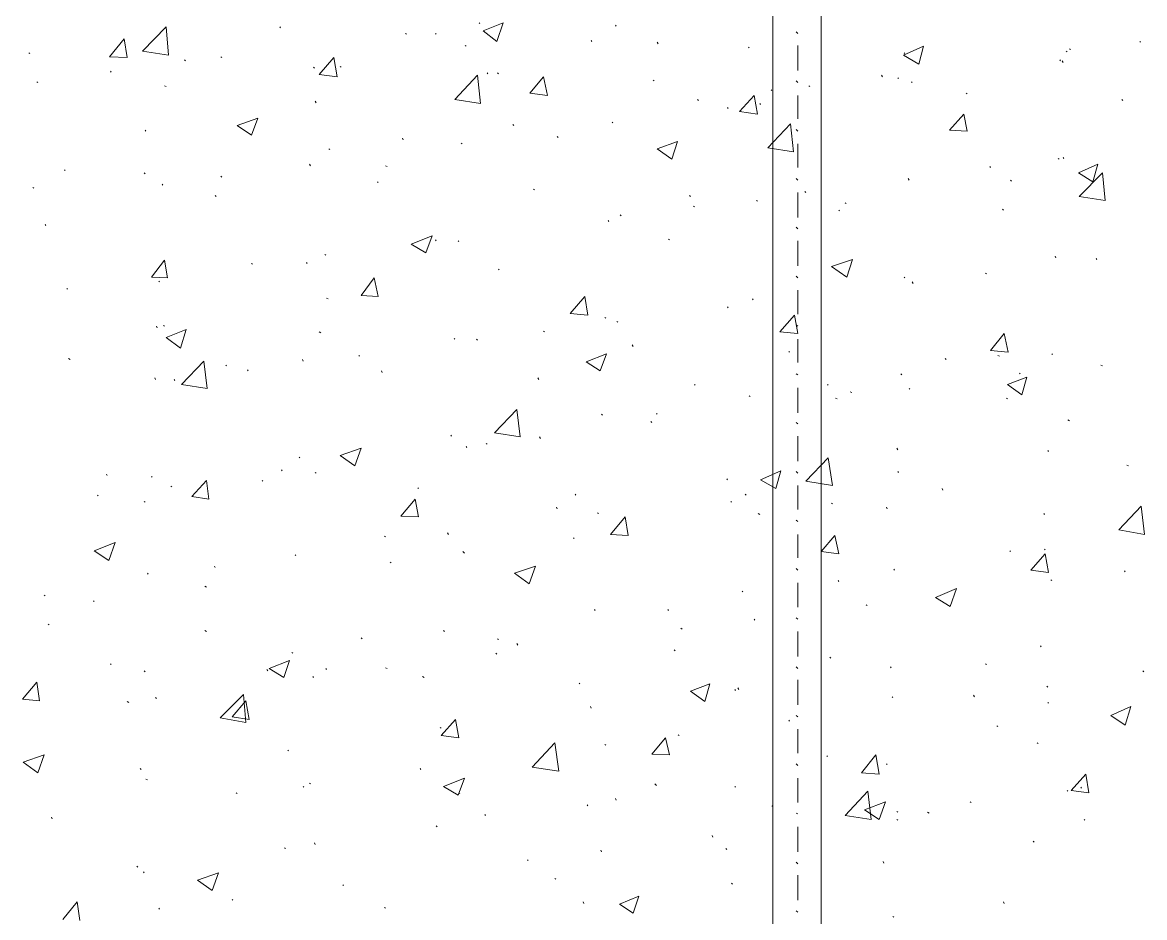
# Model space of a CAD drawing. Header units: millimetres. Extents: x 2928 to 3112, y 1220 to 1280.
# Drawn here: x 2959.662 to 2961.98, y 1245.791 to 1247.64 of the extents above; entities that cross this region are included whole.
import ezdxf

# ---------------------------------------------------------------- set-up
doc = ezdxf.new("R2010")
doc.units = ezdxf.units.MM

msp = doc.modelspace()

# ---------------------------------------------------------------- linework, layer by layer
at = {"color": 253, "linetype": 'Continuous', "lineweight": 5, "true_color": 0x9a9a9a}
for points in [[(2961.2116, 1248.72039), (2961.2116, 1241.9003), (2961.2116, 1241.9003)], [(2961.3116, 1248.72039), (2961.3116, 1241.9003), (2961.3116, 1241.9003)]]:
    msp.add_lwpolyline(points, dxfattribs=at)
at = {"color": 92, "linetype": 'Continuous', "lineweight": 13, "true_color": 0x00b800}
for points in [[(2959.90992, 1247.58038), (2959.95825, 1247.63038), (2959.95825, 1247.63038)], [(2959.96325, 1247.57204), (2959.95825, 1247.63038), (2959.95825, 1247.63038)], [(2960.19492, 1247.62871), (2960.19325, 1247.63038), (2960.19325, 1247.63038)], [(2960.60659, 1247.63705), (2960.60493, 1247.63871), (2960.60493, 1247.63871)], [(2960.61326, 1247.62205), (2960.65493, 1247.63871), (2960.65493, 1247.63871)], [(2960.64159, 1247.60038), (2960.65493, 1247.63871), (2960.65493, 1247.63871)], [(2960.88826, 1247.63205), (2960.8866, 1247.63371), (2960.8866, 1247.63371)], [(2960.45492, 1247.61538), (2960.45326, 1247.61705), (2960.45326, 1247.61705)], [(2960.51659, 1247.61538), (2960.51492, 1247.61705), (2960.51492, 1247.61705)], [(2960.61326, 1247.62205), (2960.64159, 1247.60038), (2960.64159, 1247.60038)], [(2959.84158, 1247.56871), (2959.87158, 1247.60538), (2959.87158, 1247.60538)], [(2959.87825, 1247.56704), (2959.87158, 1247.60538), (2959.87158, 1247.60538)], [(2960.57826, 1247.59038), (2960.57659, 1247.59204), (2960.57659, 1247.59204)], [(2960.83826, 1247.60038), (2960.8366, 1247.60205), (2960.8366, 1247.60205)], [(2960.97493, 1247.59538), (2960.97326, 1247.59871), (2960.97326, 1247.59871)], [(2961.16327, 1247.58704), (2961.1616, 1247.58871), (2961.1616, 1247.58871)], [(2961.48161, 1247.57204), (2961.52327, 1247.59038), (2961.52327, 1247.59038)], [(2961.51327, 1247.55371), (2961.52327, 1247.59038), (2961.52327, 1247.59038)], [(2961.82661, 1247.58371), (2961.82494, 1247.58538), (2961.82494, 1247.58538)], [(2961.97161, 1247.59871), (2961.96995, 1247.60038), (2961.96995, 1247.60038)], [(2959.67658, 1247.57538), (2959.67491, 1247.57704), (2959.67491, 1247.57704)], [(2959.84158, 1247.56871), (2959.87825, 1247.56704), (2959.87825, 1247.56704)], [(2959.90992, 1247.58038), (2959.96325, 1247.57204), (2959.96325, 1247.57204)], [(2959.99825, 1247.56038), (2959.99658, 1247.56204), (2959.99658, 1247.56204)], [(2960.07325, 1247.56704), (2960.07159, 1247.56871), (2960.07159, 1247.56871)], [(2960.27492, 1247.53204), (2960.30492, 1247.56704), (2960.30492, 1247.56704)], [(2960.31159, 1247.52704), (2960.30492, 1247.56704), (2960.30492, 1247.56704)], [(2961.48161, 1247.57204), (2961.51327, 1247.55371), (2961.51327, 1247.55371)], [(2961.48494, 1247.57538), (2961.48327, 1247.57704), (2961.48327, 1247.57704)], [(2961.80661, 1247.56038), (2961.80494, 1247.56204), (2961.80494, 1247.56204)], [(2961.81161, 1247.55704), (2961.80994, 1247.56038), (2961.80994, 1247.56038)], [(2961.81994, 1247.57871), (2961.81828, 1247.58038), (2961.81828, 1247.58038)], [(2959.84492, 1247.53704), (2959.84325, 1247.53871), (2959.84325, 1247.53871)], [(2960.26492, 1247.54538), (2960.26325, 1247.54704), (2960.26325, 1247.54704)], [(2960.31992, 1247.54704), (2960.31826, 1247.54871), (2960.31826, 1247.54871)], [(2959.69325, 1247.51538), (2959.69158, 1247.51704), (2959.69158, 1247.51704)], [(2960.27492, 1247.53204), (2960.31159, 1247.52704), (2960.31159, 1247.52704)], [(2960.55493, 1247.48038), (2960.60159, 1247.53038), (2960.60159, 1247.53038)], [(2960.60826, 1247.47204), (2960.60159, 1247.53038), (2960.60159, 1247.53038)], [(2960.62326, 1247.53371), (2960.62159, 1247.53538), (2960.62159, 1247.53538)], [(2960.64493, 1247.53371), (2960.64326, 1247.53538), (2960.64326, 1247.53538)], [(2960.70993, 1247.49371), (2960.73826, 1247.52704), (2960.73826, 1247.52704)], [(2960.74659, 1247.48871), (2960.73826, 1247.52704), (2960.73826, 1247.52704)], [(2960.9666, 1247.51871), (2960.96493, 1247.52038), (2960.96493, 1247.52038)], [(2961.43827, 1247.52704), (2961.4366, 1247.53038), (2961.4366, 1247.53038)], [(2961.47161, 1247.52371), (2961.46994, 1247.52538), (2961.46994, 1247.52538)], [(2961.49994, 1247.51538), (2961.49827, 1247.51704), (2961.49827, 1247.51704)], [(2959.95825, 1247.50704), (2959.95492, 1247.50871), (2959.95492, 1247.50871)], [(2960.70993, 1247.49371), (2960.74659, 1247.48871), (2960.74659, 1247.48871)], [(2961.20993, 1247.49871), (2961.20827, 1247.50038), (2961.20827, 1247.50038)], [(2961.28827, 1247.50704), (2961.2866, 1247.50871), (2961.2866, 1247.50871)], [(2961.61327, 1247.49204), (2961.61161, 1247.49371), (2961.61161, 1247.49371)], [(2960.26825, 1247.47371), (2960.26659, 1247.47704), (2960.26659, 1247.47704)], [(2960.55493, 1247.48038), (2960.60826, 1247.47204), (2960.60826, 1247.47204)], [(2961.05827, 1247.47871), (2961.0566, 1247.48038), (2961.0566, 1247.48038)], [(2961.14327, 1247.45538), (2961.17327, 1247.48871), (2961.17327, 1247.48871)], [(2961.17993, 1247.45038), (2961.17327, 1247.48871), (2961.17327, 1247.48871)], [(2961.1866, 1247.47038), (2961.18493, 1247.47204), (2961.18493, 1247.47204)], [(2961.93495, 1247.47871), (2961.93328, 1247.48038), (2961.93328, 1247.48038)], [(2961.11993, 1247.46204), (2961.11827, 1247.46371), (2961.11827, 1247.46371)], [(2961.14327, 1247.45538), (2961.17993, 1247.45038), (2961.17993, 1247.45038)], [(2961.57661, 1247.41704), (2961.60661, 1247.45038), (2961.60661, 1247.45038)], [(2961.61327, 1247.41538), (2961.60661, 1247.45038), (2961.60661, 1247.45038)], [(2960.10492, 1247.42704), (2960.14825, 1247.44204), (2960.14825, 1247.44204)], [(2960.10492, 1247.42704), (2960.13492, 1247.40704), (2960.13492, 1247.40704)], [(2960.13492, 1247.40704), (2960.14825, 1247.44204), (2960.14825, 1247.44204)], [(2960.67659, 1247.42704), (2960.67493, 1247.42871), (2960.67493, 1247.42871)], [(2960.8816, 1247.43204), (2960.87993, 1247.43371), (2960.87993, 1247.43371)], [(2961.2016, 1247.38038), (2961.24827, 1247.43038), (2961.24827, 1247.43038)], [(2961.25494, 1247.37204), (2961.24827, 1247.43038), (2961.24827, 1247.43038)], [(2959.91658, 1247.41538), (2959.91492, 1247.41704), (2959.91492, 1247.41704)], [(2960.44826, 1247.39704), (2960.44659, 1247.40038), (2960.44659, 1247.40038)], [(2960.76826, 1247.40204), (2960.7666, 1247.40371), (2960.7666, 1247.40371)], [(2961.57661, 1247.41704), (2961.61327, 1247.41538), (2961.61327, 1247.41538)], [(2960.29659, 1247.37704), (2960.29492, 1247.37871), (2960.29492, 1247.37871)], [(2960.56993, 1247.38871), (2960.56826, 1247.39038), (2960.56826, 1247.39038)], [(2960.97326, 1247.37871), (2961.01493, 1247.39371), (2961.01493, 1247.39371)], [(2960.97326, 1247.37871), (2961.00327, 1247.35704), (2961.00327, 1247.35704)], [(2961.00327, 1247.35704), (2961.01493, 1247.39371), (2961.01493, 1247.39371)], [(2961.2016, 1247.38038), (2961.25494, 1247.37204), (2961.25494, 1247.37204)], [(2961.80328, 1247.35704), (2961.80161, 1247.35871), (2961.80161, 1247.35871)], [(2961.81328, 1247.35871), (2961.81161, 1247.36037), (2961.81161, 1247.36037)], [(2959.74991, 1247.33371), (2959.74825, 1247.33537), (2959.74825, 1247.33537)], [(2959.91492, 1247.32704), (2959.91325, 1247.32871), (2959.91325, 1247.32871)], [(2960.25659, 1247.34371), (2960.25492, 1247.34704), (2960.25492, 1247.34704)], [(2960.41492, 1247.34204), (2960.41159, 1247.34371), (2960.41159, 1247.34371)], [(2961.66161, 1247.34037), (2961.65994, 1247.34204), (2961.65994, 1247.34204)], [(2961.84328, 1247.32871), (2961.88328, 1247.34704), (2961.88328, 1247.34704)], [(2961.84328, 1247.32871), (2961.87328, 1247.31037), (2961.87328, 1247.31037)], [(2961.84494, 1247.28037), (2961.89328, 1247.32871), (2961.89328, 1247.32871)], [(2961.87328, 1247.31037), (2961.88328, 1247.34704), (2961.88328, 1247.34704)], [(2961.89828, 1247.27204), (2961.89328, 1247.32871), (2961.89328, 1247.32871)], [(2959.95158, 1247.30371), (2959.94992, 1247.30537), (2959.94992, 1247.30537)], [(2960.07325, 1247.32037), (2960.07159, 1247.32204), (2960.07159, 1247.32204)], [(2960.39659, 1247.30871), (2960.39492, 1247.31037), (2960.39492, 1247.31037)], [(2961.49327, 1247.31371), (2961.49161, 1247.31704), (2961.49161, 1247.31704)], [(2961.70494, 1247.31204), (2961.70328, 1247.31371), (2961.70328, 1247.31371)], [(2959.68491, 1247.29704), (2959.68325, 1247.29871), (2959.68325, 1247.29871)], [(2960.06159, 1247.28037), (2960.05992, 1247.28204), (2960.05992, 1247.28204)], [(2960.71993, 1247.29371), (2960.71659, 1247.29537), (2960.71659, 1247.29537)], [(2961.0416, 1247.28037), (2961.03993, 1247.28204), (2961.03993, 1247.28204)], [(2961.27994, 1247.28871), (2961.27827, 1247.29037), (2961.27827, 1247.29037)], [(2961.04993, 1247.25871), (2961.04827, 1247.26037), (2961.04827, 1247.26037)], [(2961.17993, 1247.27037), (2961.17827, 1247.27204), (2961.17827, 1247.27204)], [(2961.36327, 1247.26537), (2961.3616, 1247.26704), (2961.3616, 1247.26704)], [(2961.84494, 1247.28037), (2961.89828, 1247.27204), (2961.89828, 1247.27204)], [(2960.89826, 1247.24037), (2960.8966, 1247.24204), (2960.8966, 1247.24204)], [(2961.34994, 1247.25037), (2961.34827, 1247.25204), (2961.34827, 1247.25204)], [(2961.68827, 1247.25204), (2961.68661, 1247.25371), (2961.68661, 1247.25371)], [(2959.70991, 1247.22037), (2959.70825, 1247.22204), (2959.70825, 1247.22204)], [(2960.87326, 1247.22871), (2960.8716, 1247.23037), (2960.8716, 1247.23037)], [(2960.46492, 1247.18204), (2960.50826, 1247.19871), (2960.50826, 1247.19871)], [(2960.49492, 1247.16371), (2960.50826, 1247.19871), (2960.50826, 1247.19871)], [(2960.51659, 1247.18871), (2960.51492, 1247.19037), (2960.51492, 1247.19037)], [(2960.56326, 1247.18704), (2960.56159, 1247.18871), (2960.56159, 1247.18871)], [(2960.99827, 1247.19037), (2960.9966, 1247.19204), (2960.9966, 1247.19204)], [(2960.46492, 1247.18204), (2960.49492, 1247.16371), (2960.49492, 1247.16371)], [(2959.92825, 1247.1137), (2959.95492, 1247.14871), (2959.95492, 1247.14871)], [(2959.96158, 1247.11204), (2959.95492, 1247.14871), (2959.95492, 1247.14871)], [(2960.24992, 1247.14204), (2960.24825, 1247.14371), (2960.24825, 1247.14371)], [(2960.28825, 1247.15871), (2960.28659, 1247.16037), (2960.28659, 1247.16037)], [(2961.33327, 1247.13537), (2961.3766, 1247.15037), (2961.3766, 1247.15037)], [(2961.36494, 1247.1137), (2961.3766, 1247.15037), (2961.3766, 1247.15037)], [(2961.79661, 1247.15371), (2961.79494, 1247.15704), (2961.79494, 1247.15704)], [(2961.88161, 1247.15037), (2961.87994, 1247.15204), (2961.87994, 1247.15204)], [(2960.13659, 1247.14037), (2960.13492, 1247.14204), (2960.13492, 1247.14204)], [(2960.64659, 1247.1287), (2960.64493, 1247.13037), (2960.64493, 1247.13037)], [(2961.33327, 1247.13537), (2961.36494, 1247.1137), (2961.36494, 1247.1137)], [(2961.65327, 1247.12037), (2961.65161, 1247.12204), (2961.65161, 1247.12204)], [(2959.92825, 1247.1137), (2959.96158, 1247.11204), (2959.96158, 1247.11204)], [(2959.94492, 1247.1037), (2959.94325, 1247.10537), (2959.94325, 1247.10537)], [(2960.36159, 1247.07537), (2960.38826, 1247.11204), (2960.38826, 1247.11204)], [(2960.39659, 1247.0737), (2960.38826, 1247.11204), (2960.38826, 1247.11204)], [(2961.48494, 1247.11204), (2961.48327, 1247.1137), (2961.48327, 1247.1137)], [(2961.50161, 1247.10037), (2961.49994, 1247.1037), (2961.49994, 1247.1037)], [(2959.75491, 1247.0887), (2959.75325, 1247.09037), (2959.75325, 1247.09037)], [(2960.36159, 1247.07537), (2960.39659, 1247.0737), (2960.39659, 1247.0737)], [(2960.79326, 1247.0387), (2960.82326, 1247.0737), (2960.82326, 1247.0737)], [(2960.82993, 1247.03537), (2960.82326, 1247.0737), (2960.82326, 1247.0737)], [(2960.29325, 1247.0687), (2960.28992, 1247.07037), (2960.28992, 1247.07037)], [(2961.11993, 1247.05037), (2961.11827, 1247.05204), (2961.11827, 1247.05204)], [(2961.1716, 1247.06704), (2961.16993, 1247.0687), (2961.16993, 1247.0687)], [(2960.79326, 1247.0387), (2960.82993, 1247.03537), (2960.82993, 1247.03537)], [(2960.8666, 1247.0287), (2960.86493, 1247.03037), (2960.86493, 1247.03037)], [(2961.2266, 1247.00037), (2961.2566, 1247.03537), (2961.2566, 1247.03537)], [(2961.26327, 1246.99704), (2961.2566, 1247.03537), (2961.2566, 1247.03537)], [(2959.93992, 1247.0087), (2959.93825, 1247.01204), (2959.93825, 1247.01204)], [(2959.95492, 1247.01204), (2959.95325, 1247.0137), (2959.95325, 1247.0137)], [(2959.95825, 1246.9887), (2959.99992, 1247.00537), (2959.99992, 1247.00537)], [(2959.98825, 1246.96704), (2959.99992, 1247.00537), (2959.99992, 1247.00537)], [(2960.8916, 1247.02037), (2960.88993, 1247.02204), (2960.88993, 1247.02204)], [(2959.95825, 1246.9887), (2959.98825, 1246.96704), (2959.98825, 1246.96704)], [(2960.27825, 1246.9987), (2960.27492, 1247.00037), (2960.27492, 1247.00037)], [(2960.55493, 1246.98537), (2960.55326, 1246.98704), (2960.55326, 1246.98704)], [(2960.60159, 1246.9837), (2960.59993, 1246.98537), (2960.59993, 1246.98537)], [(2960.73993, 1247.00037), (2960.73826, 1247.00204), (2960.73826, 1247.00204)], [(2961.2266, 1247.00037), (2961.26327, 1246.99704), (2961.26327, 1246.99704)], [(2961.66161, 1246.96204), (2961.68994, 1246.99704), (2961.68994, 1246.99704)], [(2961.69828, 1246.9587), (2961.68994, 1246.99704), (2961.68994, 1246.99704)], [(2960.92326, 1246.97037), (2960.9216, 1246.9737), (2960.9216, 1246.9737)], [(2961.2466, 1246.9587), (2961.24494, 1246.96037), (2961.24494, 1246.96037)], [(2961.66161, 1246.96204), (2961.69828, 1246.9587), (2961.69828, 1246.9587)], [(2959.75991, 1246.9437), (2959.75658, 1246.94537), (2959.75658, 1246.94537)], [(2959.98992, 1246.89203), (2960.03658, 1246.94037), (2960.03658, 1246.94037)], [(2960.04325, 1246.8837), (2960.03658, 1246.94037), (2960.03658, 1246.94037)], [(2960.24159, 1246.94037), (2960.23992, 1246.9437), (2960.23992, 1246.9437)], [(2960.35826, 1246.95037), (2960.35659, 1246.95204), (2960.35659, 1246.95204)], [(2960.8266, 1246.9387), (2960.86826, 1246.95537), (2960.86826, 1246.95537)], [(2960.8266, 1246.9387), (2960.85493, 1246.92037), (2960.85493, 1246.92037)], [(2960.85493, 1246.92037), (2960.86826, 1246.95537), (2960.86826, 1246.95537)], [(2961.56994, 1246.9437), (2961.56827, 1246.94537), (2961.56827, 1246.94537)], [(2961.67994, 1246.95037), (2961.67661, 1246.95204), (2961.67661, 1246.95204)], [(2961.78994, 1246.9537), (2961.78828, 1246.95537), (2961.78828, 1246.95537)], [(2960.08325, 1246.93037), (2960.08159, 1246.93204), (2960.08159, 1246.93204)], [(2960.12825, 1246.92037), (2960.12659, 1246.92204), (2960.12659, 1246.92204)], [(2960.40492, 1246.91704), (2960.40326, 1246.92037), (2960.40326, 1246.92037)], [(2961.47827, 1246.91204), (2961.47661, 1246.9137), (2961.47661, 1246.9137)], [(2961.72328, 1246.9137), (2961.72161, 1246.91537), (2961.72161, 1246.91537)], [(2961.89328, 1246.93037), (2961.88994, 1246.93204), (2961.88994, 1246.93204)], [(2959.93658, 1246.90204), (2959.93492, 1246.90537), (2959.93492, 1246.90537)], [(2959.97658, 1246.90037), (2959.97492, 1246.90204), (2959.97492, 1246.90204)], [(2959.98992, 1246.89203), (2960.04325, 1246.8837), (2960.04325, 1246.8837)], [(2960.72826, 1246.90204), (2960.72659, 1246.90537), (2960.72659, 1246.90537)], [(2961.0516, 1246.89037), (2961.04993, 1246.89203), (2961.04993, 1246.89203)], [(2961.3266, 1246.89037), (2961.32494, 1246.89203), (2961.32494, 1246.89203)], [(2961.69661, 1246.89203), (2961.73661, 1246.90704), (2961.73661, 1246.90704)], [(2961.69661, 1246.89203), (2961.72661, 1246.87037), (2961.72661, 1246.87037)], [(2961.72661, 1246.87037), (2961.73661, 1246.90704), (2961.73661, 1246.90704)], [(2961.16493, 1246.86703), (2961.16327, 1246.8687), (2961.16327, 1246.8687)], [(2961.37494, 1246.87537), (2961.3716, 1246.87703), (2961.3716, 1246.87703)], [(2961.49494, 1246.88203), (2961.49327, 1246.8837), (2961.49327, 1246.8837)], [(2961.34494, 1246.86203), (2961.3416, 1246.8637), (2961.3416, 1246.8637)], [(2961.69661, 1246.86203), (2961.69494, 1246.8637), (2961.69494, 1246.8637)], [(2960.63659, 1246.79203), (2960.68326, 1246.84037), (2960.68326, 1246.84037)], [(2960.68993, 1246.7837), (2960.68326, 1246.84037), (2960.68326, 1246.84037)], [(2960.85993, 1246.8287), (2960.85826, 1246.83037), (2960.85826, 1246.83037)], [(2960.97326, 1246.83037), (2960.9716, 1246.83203), (2960.9716, 1246.83203)], [(2961.82494, 1246.81703), (2961.82161, 1246.8187), (2961.82161, 1246.8187)], [(2960.9616, 1246.8137), (2960.95993, 1246.81537), (2960.95993, 1246.81537)], [(2960.54826, 1246.78537), (2960.54659, 1246.78703), (2960.54659, 1246.78703)], [(2960.63659, 1246.79203), (2960.68993, 1246.7837), (2960.68993, 1246.7837)], [(2960.73159, 1246.78037), (2960.72993, 1246.7837), (2960.72993, 1246.7837)], [(2960.31826, 1246.74537), (2960.36159, 1246.76037), (2960.36159, 1246.76037)], [(2960.34826, 1246.7237), (2960.36159, 1246.76037), (2960.36159, 1246.76037)], [(2960.57993, 1246.76203), (2960.57826, 1246.7637), (2960.57826, 1246.7637)], [(2960.62159, 1246.7687), (2960.61993, 1246.77037), (2960.61993, 1246.77037)], [(2961.46994, 1246.75703), (2961.46827, 1246.76037), (2961.46827, 1246.76037)], [(2961.78161, 1246.7537), (2961.77994, 1246.75537), (2961.77994, 1246.75537)], [(2960.23492, 1246.74037), (2960.23325, 1246.74203), (2960.23325, 1246.74203)], [(2960.31826, 1246.74537), (2960.34826, 1246.7237), (2960.34826, 1246.7237)], [(2961.27994, 1246.69203), (2961.3266, 1246.74037), (2961.3266, 1246.74037)], [(2961.33494, 1246.6837), (2961.3266, 1246.74037), (2961.3266, 1246.74037)], [(2961.94661, 1246.7237), (2961.94328, 1246.72537), (2961.94328, 1246.72537)], [(2959.83658, 1246.7037), (2959.83492, 1246.70703), (2959.83492, 1246.70703)], [(2959.92992, 1246.70037), (2959.92825, 1246.70203), (2959.92825, 1246.70203)], [(2960.19825, 1246.7137), (2960.19659, 1246.71537), (2960.19659, 1246.71537)], [(2960.26825, 1246.7087), (2960.26659, 1246.71037), (2960.26659, 1246.71037)], [(2961.1866, 1246.69537), (2961.22827, 1246.7137), (2961.22827, 1246.7137)], [(2961.21827, 1246.67703), (2961.22827, 1246.7137), (2961.22827, 1246.7137)], [(2961.47161, 1246.71037), (2961.46994, 1246.71203), (2961.46994, 1246.71203)], [(2959.96992, 1246.68037), (2959.96825, 1246.68203), (2959.96825, 1246.68203)], [(2960.01158, 1246.66036), (2960.04158, 1246.6937), (2960.04158, 1246.6937)], [(2960.04658, 1246.65536), (2960.04158, 1246.6937), (2960.04158, 1246.6937)], [(2960.15825, 1246.69203), (2960.15659, 1246.6937), (2960.15659, 1246.6937)], [(2960.47992, 1246.67703), (2960.47826, 1246.6787), (2960.47826, 1246.6787)], [(2961.11827, 1246.69537), (2961.1166, 1246.69703), (2961.1166, 1246.69703)], [(2961.1866, 1246.69537), (2961.21827, 1246.67703), (2961.21827, 1246.67703)], [(2961.27994, 1246.69203), (2961.33494, 1246.6837), (2961.33494, 1246.6837)], [(2959.81825, 1246.66203), (2959.81658, 1246.6637), (2959.81658, 1246.6637)], [(2960.01158, 1246.66036), (2960.04658, 1246.65536), (2960.04658, 1246.65536)], [(2960.44326, 1246.62036), (2960.47326, 1246.65536), (2960.47326, 1246.65536)], [(2960.47992, 1246.6187), (2960.47326, 1246.65536), (2960.47326, 1246.65536)], [(2960.80493, 1246.6637), (2960.80326, 1246.66537), (2960.80326, 1246.66537)], [(2961.1566, 1246.6637), (2961.15493, 1246.66537), (2961.15493, 1246.66537)], [(2961.56327, 1246.6737), (2961.56161, 1246.67703), (2961.56161, 1246.67703)], [(2959.91492, 1246.6487), (2959.91325, 1246.65036), (2959.91325, 1246.65036)], [(2960.7666, 1246.63536), (2960.76493, 1246.6387), (2960.76493, 1246.6387)], [(2961.1266, 1246.6487), (2961.12493, 1246.65036), (2961.12493, 1246.65036)], [(2961.33494, 1246.64536), (2961.33327, 1246.64703), (2961.33327, 1246.64703)], [(2961.44827, 1246.63536), (2961.4466, 1246.6387), (2961.4466, 1246.6387)], [(2961.92661, 1246.59203), (2961.97328, 1246.64036), (2961.97328, 1246.64036)], [(2961.97995, 1246.58203), (2961.97328, 1246.64036), (2961.97328, 1246.64036)], [(2960.44326, 1246.62036), (2960.47992, 1246.6187), (2960.47992, 1246.6187)], [(2960.8516, 1246.62536), (2960.84993, 1246.62703), (2960.84993, 1246.62703)], [(2960.8766, 1246.58203), (2960.9066, 1246.6187), (2960.9066, 1246.6187)], [(2960.91326, 1246.58036), (2960.9066, 1246.6187), (2960.9066, 1246.6187)], [(2961.18493, 1246.6237), (2961.1816, 1246.62536), (2961.1816, 1246.62536)], [(2961.77328, 1246.6237), (2961.77161, 1246.62536), (2961.77161, 1246.62536)], [(2961.92661, 1246.59203), (2961.97995, 1246.58203), (2961.97995, 1246.58203)], [(2959.80991, 1246.5487), (2959.85325, 1246.56536), (2959.85325, 1246.56536)], [(2959.83992, 1246.5287), (2959.85325, 1246.56536), (2959.85325, 1246.56536)], [(2960.41159, 1246.57703), (2960.40992, 1246.5787), (2960.40992, 1246.5787)], [(2960.54159, 1246.58203), (2960.53993, 1246.58536), (2960.53993, 1246.58536)], [(2960.8016, 1246.5737), (2960.79993, 1246.57536), (2960.79993, 1246.57536)], [(2960.8766, 1246.58203), (2960.91326, 1246.58036), (2960.91326, 1246.58036)], [(2961.3116, 1246.54703), (2961.33994, 1246.58036), (2961.33994, 1246.58036)], [(2961.34827, 1246.54203), (2961.33994, 1246.58036), (2961.33994, 1246.58036)], [(2959.80991, 1246.5487), (2959.83992, 1246.5287), (2959.83992, 1246.5287)], [(2960.22659, 1246.5387), (2960.22492, 1246.54036), (2960.22492, 1246.54036)], [(2960.57493, 1246.5437), (2960.57159, 1246.54703), (2960.57159, 1246.54703)], [(2961.3116, 1246.54703), (2961.34827, 1246.54203), (2961.34827, 1246.54203)], [(2961.70328, 1246.54703), (2961.70161, 1246.5487), (2961.70161, 1246.5487)], [(2961.74494, 1246.5087), (2961.77494, 1246.54203), (2961.77494, 1246.54203)], [(2961.77494, 1246.55036), (2961.77328, 1246.55203), (2961.77328, 1246.55203)], [(2961.78161, 1246.5037), (2961.77494, 1246.54203), (2961.77494, 1246.54203)], [(2960.05992, 1246.5137), (2960.05825, 1246.51703), (2960.05825, 1246.51703)], [(2960.42326, 1246.5237), (2960.42159, 1246.52536), (2960.42159, 1246.52536)], [(2960.67826, 1246.50203), (2960.72159, 1246.51703), (2960.72159, 1246.51703)], [(2960.70826, 1246.48036), (2960.72159, 1246.51703), (2960.72159, 1246.51703)], [(2959.92158, 1246.50036), (2959.91992, 1246.50203), (2959.91992, 1246.50203)], [(2960.67826, 1246.50203), (2960.70826, 1246.48036), (2960.70826, 1246.48036)], [(2961.46327, 1246.5087), (2961.46161, 1246.51036), (2961.46161, 1246.51036)], [(2961.74494, 1246.5087), (2961.78161, 1246.5037), (2961.78161, 1246.5037)], [(2961.93995, 1246.50536), (2961.93828, 1246.50703), (2961.93828, 1246.50703)], [(2960.04158, 1246.4737), (2960.03825, 1246.47536), (2960.03825, 1246.47536)], [(2961.34827, 1246.48536), (2961.3466, 1246.48703), (2961.3466, 1246.48703)], [(2961.54827, 1246.45203), (2961.59161, 1246.47036), (2961.59161, 1246.47036)], [(2961.57827, 1246.4337), (2961.59161, 1246.47036), (2961.59161, 1246.47036)], [(2961.78828, 1246.48703), (2961.78661, 1246.4887), (2961.78661, 1246.4887)], [(2959.70825, 1246.45536), (2959.70658, 1246.45703), (2959.70658, 1246.45703)], [(2961.14993, 1246.4637), (2961.14827, 1246.46536), (2961.14827, 1246.46536)], [(2961.54827, 1246.45203), (2961.57827, 1246.4337), (2961.57827, 1246.4337)], [(2959.80991, 1246.4437), (2959.80825, 1246.44536), (2959.80825, 1246.44536)], [(2960.84493, 1246.42536), (2960.84326, 1246.42703), (2960.84326, 1246.42703)], [(2960.9966, 1246.42536), (2960.99493, 1246.42703), (2960.99493, 1246.42703)], [(2961.4066, 1246.43536), (2961.40494, 1246.43703), (2961.40494, 1246.43703)], [(2961.17493, 1246.40536), (2961.17327, 1246.40703), (2961.17327, 1246.40703)], [(2959.71658, 1246.39536), (2959.71491, 1246.39703), (2959.71491, 1246.39703)], [(2960.04158, 1246.38203), (2960.03825, 1246.38369), (2960.03825, 1246.38369)], [(2960.53326, 1246.38203), (2960.53159, 1246.38369), (2960.53159, 1246.38369)], [(2961.02493, 1246.38703), (2961.0216, 1246.38869), (2961.0216, 1246.38869)], [(2960.36326, 1246.36703), (2960.36159, 1246.36869), (2960.36159, 1246.36869)], [(2960.64493, 1246.36536), (2960.64326, 1246.36703), (2960.64326, 1246.36703)], [(2960.68493, 1246.35369), (2960.68326, 1246.35703), (2960.68326, 1246.35703)], [(2960.21992, 1246.33703), (2960.21825, 1246.33869), (2960.21825, 1246.33869)], [(2960.64159, 1246.33536), (2960.63993, 1246.33703), (2960.63993, 1246.33703)], [(2961.00993, 1246.34203), (2961.00827, 1246.34369), (2961.00827, 1246.34369)], [(2961.76661, 1246.35036), (2961.76494, 1246.35203), (2961.76494, 1246.35203)], [(2959.84492, 1246.31369), (2959.84325, 1246.31536), (2959.84325, 1246.31536)], [(2960.17159, 1246.30536), (2960.21325, 1246.32203), (2960.21325, 1246.32203)], [(2960.20159, 1246.28703), (2960.21325, 1246.32203), (2960.21325, 1246.32203)], [(2961.3316, 1246.32703), (2961.32994, 1246.32869), (2961.32994, 1246.32869)], [(2961.4566, 1246.30703), (2961.45494, 1246.30869), (2961.45494, 1246.30869)], [(2961.65327, 1246.31369), (2961.65161, 1246.31536), (2961.65161, 1246.31536)], [(2959.91492, 1246.29869), (2959.91325, 1246.30036), (2959.91325, 1246.30036)], [(2960.16825, 1246.30036), (2960.16659, 1246.30369), (2960.16659, 1246.30369)], [(2960.17159, 1246.30536), (2960.20159, 1246.28703), (2960.20159, 1246.28703)], [(2960.26325, 1246.28703), (2960.26159, 1246.28869), (2960.26159, 1246.28869)], [(2960.28992, 1246.30369), (2960.28825, 1246.30536), (2960.28825, 1246.30536)], [(2960.41492, 1246.30536), (2960.41159, 1246.30703), (2960.41159, 1246.30703)], [(2960.49159, 1246.28703), (2960.48826, 1246.28869), (2960.48826, 1246.28869)], [(2961.97828, 1246.29869), (2961.97661, 1246.30036), (2961.97661, 1246.30036)], [(2959.66158, 1246.24203), (2959.69158, 1246.27703), (2959.69158, 1246.27703)], [(2959.69658, 1246.23869), (2959.69158, 1246.27703), (2959.69158, 1246.27703)], [(2960.81326, 1246.27369), (2960.8116, 1246.27536), (2960.8116, 1246.27536)], [(2961.0416, 1246.25869), (2961.0816, 1246.27369), (2961.0816, 1246.27369)], [(2961.0716, 1246.23703), (2961.0816, 1246.27369), (2961.0816, 1246.27369)], [(2961.13493, 1246.26036), (2961.13327, 1246.26203), (2961.13327, 1246.26203)], [(2961.1416, 1246.26203), (2961.13993, 1246.26536), (2961.13993, 1246.26536)], [(2961.77994, 1246.26703), (2961.77828, 1246.26869), (2961.77828, 1246.26869)], [(2959.66158, 1246.24203), (2959.69658, 1246.23869), (2959.69658, 1246.23869)], [(2959.93825, 1246.24369), (2959.93658, 1246.24536), (2959.93658, 1246.24536)], [(2960.06992, 1246.20369), (2960.11825, 1246.25203), (2960.11825, 1246.25203)], [(2960.09492, 1246.20536), (2960.12325, 1246.23869), (2960.12325, 1246.23869)], [(2960.12325, 1246.19369), (2960.11825, 1246.25203), (2960.11825, 1246.25203)], [(2960.12992, 1246.20036), (2960.12325, 1246.23869), (2960.12325, 1246.23869)], [(2961.0416, 1246.25869), (2961.0716, 1246.23703), (2961.0716, 1246.23703)], [(2961.45994, 1246.24536), (2961.45827, 1246.24703), (2961.45827, 1246.24703)], [(2961.62827, 1246.24703), (2961.62661, 1246.25036), (2961.62661, 1246.25036)], [(2959.88158, 1246.23536), (2959.87825, 1246.23703), (2959.87825, 1246.23703)], [(2960.8366, 1246.22369), (2960.83493, 1246.22703), (2960.83493, 1246.22703)], [(2961.78161, 1246.23369), (2961.77994, 1246.23536), (2961.77994, 1246.23536)], [(2961.90994, 1246.20869), (2961.95161, 1246.22703), (2961.95161, 1246.22703)], [(2961.93995, 1246.18869), (2961.95161, 1246.22703), (2961.95161, 1246.22703)], [(2960.06992, 1246.20369), (2960.12325, 1246.19369), (2960.12325, 1246.19369)], [(2960.09492, 1246.20536), (2960.12992, 1246.20036), (2960.12992, 1246.20036)], [(2960.52659, 1246.16702), (2960.55659, 1246.20036), (2960.55659, 1246.20036)], [(2960.56326, 1246.16202), (2960.55659, 1246.20036), (2960.55659, 1246.20036)], [(2961.2466, 1246.19703), (2961.24494, 1246.19869), (2961.24494, 1246.19869)], [(2961.90994, 1246.20869), (2961.93995, 1246.18869), (2961.93995, 1246.18869)], [(2960.52659, 1246.18202), (2960.52492, 1246.18369), (2960.52492, 1246.18369)], [(2961.01827, 1246.16702), (2961.0166, 1246.16869), (2961.0166, 1246.16869)], [(2961.67661, 1246.18536), (2961.67494, 1246.18702), (2961.67494, 1246.18702)], [(2960.52659, 1246.16702), (2960.56326, 1246.16202), (2960.56326, 1246.16202)], [(2960.71493, 1246.10202), (2960.7616, 1246.15202), (2960.7616, 1246.15202)], [(2960.76993, 1246.09369), (2960.7616, 1246.15202), (2960.7616, 1246.15202)], [(2960.8666, 1246.14702), (2960.86493, 1246.14869), (2960.86493, 1246.14869)], [(2960.9616, 1246.12869), (2960.98993, 1246.16202), (2960.98993, 1246.16202)], [(2960.99827, 1246.12702), (2960.98993, 1246.16202), (2960.98993, 1246.16202)], [(2961.75994, 1246.15036), (2961.75828, 1246.15202), (2961.75828, 1246.15202)], [(2959.66325, 1246.11202), (2959.70658, 1246.12702), (2959.70658, 1246.12702)], [(2959.69325, 1246.09036), (2959.70658, 1246.12702), (2959.70658, 1246.12702)], [(2960.21159, 1246.13536), (2960.20992, 1246.13702), (2960.20992, 1246.13702)], [(2960.9616, 1246.12869), (2960.99827, 1246.12702), (2960.99827, 1246.12702)], [(2961.32494, 1246.12369), (2961.32327, 1246.12536), (2961.32327, 1246.12536)], [(2961.39494, 1246.09036), (2961.42494, 1246.12702), (2961.42494, 1246.12702)], [(2961.4316, 1246.08702), (2961.42494, 1246.12702), (2961.42494, 1246.12702)], [(2959.66325, 1246.11202), (2959.69325, 1246.09036), (2959.69325, 1246.09036)], [(2960.71493, 1246.10202), (2960.76993, 1246.09369), (2960.76993, 1246.09369)], [(2961.44827, 1246.10702), (2961.4466, 1246.10869), (2961.4466, 1246.10869)], [(2959.90658, 1246.09702), (2959.90492, 1246.09869), (2959.90492, 1246.09869)], [(2959.91992, 1246.07536), (2959.91658, 1246.07702), (2959.91658, 1246.07702)], [(2960.48492, 1246.09702), (2960.48326, 1246.09869), (2960.48326, 1246.09869)], [(2960.53159, 1246.06202), (2960.57493, 1246.07869), (2960.57493, 1246.07869)], [(2960.56159, 1246.04369), (2960.57493, 1246.07869), (2960.57493, 1246.07869)], [(2961.39494, 1246.09036), (2961.4316, 1246.08702), (2961.4316, 1246.08702)], [(2961.82828, 1246.05369), (2961.85828, 1246.08702), (2961.85828, 1246.08702)], [(2961.86494, 1246.04869), (2961.85828, 1246.08702), (2961.85828, 1246.08702)], [(2960.24325, 1246.06036), (2960.24159, 1246.06202), (2960.24159, 1246.06202)], [(2960.25659, 1246.06702), (2960.25492, 1246.06869), (2960.25492, 1246.06869)], [(2960.53159, 1246.06202), (2960.56159, 1246.04369), (2960.56159, 1246.04369)], [(2960.9716, 1246.06369), (2960.96826, 1246.06702), (2960.96826, 1246.06702)], [(2961.13493, 1246.06036), (2961.13327, 1246.06202), (2961.13327, 1246.06202)], [(2961.82161, 1246.05202), (2961.81994, 1246.05369), (2961.81994, 1246.05369)], [(2961.82828, 1246.05369), (2961.86494, 1246.04869), (2961.86494, 1246.04869)], [(2961.84994, 1246.05869), (2961.84828, 1246.06036), (2961.84828, 1246.06036)], [(2960.10492, 1246.04702), (2960.10325, 1246.04869), (2960.10325, 1246.04869)], [(2960.56493, 1246.04702), (2960.56326, 1246.04869), (2960.56326, 1246.04869)], [(2960.88826, 1246.03369), (2960.8866, 1246.03702), (2960.8866, 1246.03702)], [(2961.3616, 1246.00202), (2961.40827, 1246.05202), (2961.40827, 1246.05202)], [(2961.4016, 1246.01369), (2961.44494, 1246.03036), (2961.44494, 1246.03036)], [(2961.41494, 1245.99369), (2961.40827, 1246.05202), (2961.40827, 1246.05202)], [(2961.4316, 1245.99369), (2961.44494, 1246.03036), (2961.44494, 1246.03036)], [(2961.62161, 1246.02869), (2961.61994, 1246.03036), (2961.61994, 1246.03036)], [(2960.82993, 1246.02202), (2960.82826, 1246.02369), (2960.82826, 1246.02369)], [(2961.2116, 1246.02036), (2961.20993, 1246.02202), (2961.20993, 1246.02202)], [(2961.4016, 1246.01369), (2961.4316, 1245.99369), (2961.4316, 1245.99369)], [(2961.46994, 1246.00869), (2961.46827, 1246.01036), (2961.46827, 1246.01036)], [(2961.53494, 1246.00702), (2961.53161, 1246.00869), (2961.53161, 1246.00869)], [(2959.72325, 1245.99536), (2959.72158, 1245.99869), (2959.72158, 1245.99869)], [(2960.61826, 1246.00202), (2960.61659, 1246.00369), (2960.61659, 1246.00369)], [(2961.3616, 1246.00202), (2961.41494, 1245.99369), (2961.41494, 1245.99369)], [(2961.46994, 1245.99202), (2961.46827, 1245.99369), (2961.46827, 1245.99369)], [(2961.85661, 1245.99202), (2961.85494, 1245.99369), (2961.85494, 1245.99369)], [(2960.51826, 1245.97869), (2960.51659, 1245.98036), (2960.51659, 1245.98036)], [(2961.08827, 1245.95702), (2961.0866, 1245.96035), (2961.0866, 1245.96035)], [(2960.26659, 1245.94202), (2960.26492, 1245.94535), (2960.26492, 1245.94535)], [(2961.75161, 1245.94702), (2961.74994, 1245.94869), (2961.74994, 1245.94869)], [(2960.20492, 1245.93369), (2960.20325, 1245.93535), (2960.20325, 1245.93535)], [(2960.85826, 1245.92702), (2960.8566, 1245.93035), (2960.8566, 1245.93035)], [(2961.1166, 1245.93202), (2961.11493, 1245.93369), (2961.11493, 1245.93369)], [(2959.89992, 1245.89535), (2959.89825, 1245.89702), (2959.89825, 1245.89702)], [(2960.70659, 1245.90869), (2960.70493, 1245.91035), (2960.70493, 1245.91035)], [(2961.4416, 1245.90369), (2961.43994, 1245.90702), (2961.43994, 1245.90702)], [(2959.91325, 1245.88369), (2959.91158, 1245.88535), (2959.91158, 1245.88535)], [(2960.02325, 1245.86869), (2960.06659, 1245.88369), (2960.06659, 1245.88369)], [(2960.02325, 1245.86869), (2960.05325, 1245.84702), (2960.05325, 1245.84702)], [(2960.05325, 1245.84702), (2960.06659, 1245.88369), (2960.06659, 1245.88369)], [(2960.76326, 1245.87035), (2960.7616, 1245.87202), (2960.7616, 1245.87202)], [(2960.32492, 1245.85702), (2960.32326, 1245.85869), (2960.32326, 1245.85869)], [(2961.12827, 1245.86035), (2961.1266, 1245.86202), (2961.1266, 1245.86202)], [(2959.74491, 1245.78702), (2959.77491, 1245.82369), (2959.77491, 1245.82369)], [(2959.77991, 1245.78535), (2959.77491, 1245.82369), (2959.77491, 1245.82369)], [(2960.09659, 1245.82702), (2960.09492, 1245.82869), (2960.09492, 1245.82869)], [(2960.8216, 1245.82035), (2960.81993, 1245.82369), (2960.81993, 1245.82369)], [(2960.89493, 1245.81869), (2960.93493, 1245.83535), (2960.93493, 1245.83535)], [(2960.92326, 1245.80035), (2960.93493, 1245.83535), (2960.93493, 1245.83535)], [(2961.68994, 1245.82035), (2961.68827, 1245.82369), (2961.68827, 1245.82369)], [(2959.94492, 1245.80869), (2959.94325, 1245.81035), (2959.94325, 1245.81035)], [(2960.41159, 1245.81035), (2960.40992, 1245.81202), (2960.40992, 1245.81202)], [(2960.89493, 1245.81869), (2960.92326, 1245.80035), (2960.92326, 1245.80035)], [(2961.46161, 1245.79202), (2961.45994, 1245.79369), (2961.45994, 1245.79369)]]:
    msp.add_lwpolyline(points, dxfattribs=at)
at = {"color": 7, "linetype": 'Continuous', "lineweight": 20, "true_color": 0x000007}
for points in [[(2961.26327, 1247.61705), (2961.25994, 1247.62038), (2961.25994, 1247.62038)], [(2961.26327, 1247.59204), (2961.26327, 1247.54038), (2961.26327, 1247.54038)], [(2961.26327, 1247.51538), (2961.25994, 1247.51871), (2961.25994, 1247.51871)], [(2961.26327, 1247.48871), (2961.26327, 1247.44038), (2961.26327, 1247.44038)], [(2961.26327, 1247.41538), (2961.25994, 1247.41871), (2961.25994, 1247.41871)], [(2961.26327, 1247.38871), (2961.26327, 1247.34037), (2961.26327, 1247.34037)], [(2961.26327, 1247.31371), (2961.25994, 1247.31704), (2961.25994, 1247.31704)], [(2961.26327, 1247.28871), (2961.26327, 1247.23704), (2961.26327, 1247.23704)], [(2961.26327, 1247.21371), (2961.25994, 1247.21704), (2961.25994, 1247.21704)], [(2961.26327, 1247.18871), (2961.26327, 1247.13704), (2961.26327, 1247.13704)], [(2961.26327, 1247.11204), (2961.25994, 1247.11537), (2961.25994, 1247.11537)], [(2961.26327, 1247.08704), (2961.26327, 1247.03704), (2961.26327, 1247.03704)], [(2961.26327, 1247.01204), (2961.25994, 1247.01537), (2961.25994, 1247.01537)], [(2961.26327, 1246.98537), (2961.26327, 1246.93704), (2961.26327, 1246.93704)], [(2961.26327, 1246.91204), (2961.25994, 1246.9137), (2961.25994, 1246.9137)], [(2961.26327, 1246.88537), (2961.26327, 1246.8337), (2961.26327, 1246.8337)], [(2961.26327, 1246.81037), (2961.25994, 1246.8137), (2961.25994, 1246.8137)], [(2961.26327, 1246.78537), (2961.26327, 1246.7337), (2961.26327, 1246.7337)], [(2961.26327, 1246.7087), (2961.25994, 1246.71203), (2961.25994, 1246.71203)], [(2961.26327, 1246.6837), (2961.26327, 1246.6337), (2961.26327, 1246.6337)], [(2961.26327, 1246.6087), (2961.25994, 1246.61203), (2961.25994, 1246.61203)], [(2961.26327, 1246.58203), (2961.26327, 1246.5337), (2961.26327, 1246.5337)], [(2961.26327, 1246.5087), (2961.25994, 1246.51203), (2961.25994, 1246.51203)], [(2961.26327, 1246.48203), (2961.26327, 1246.43203), (2961.26327, 1246.43203)], [(2961.26327, 1246.40703), (2961.25994, 1246.41036), (2961.25994, 1246.41036)], [(2961.26327, 1246.38203), (2961.26327, 1246.33036), (2961.26327, 1246.33036)], [(2961.26327, 1246.30536), (2961.25994, 1246.30869), (2961.25994, 1246.30869)], [(2961.26327, 1246.28203), (2961.26327, 1246.23036), (2961.26327, 1246.23036)], [(2961.26327, 1246.20536), (2961.25994, 1246.20869), (2961.25994, 1246.20869)], [(2961.26327, 1246.18036), (2961.26327, 1246.13036), (2961.26327, 1246.13036)], [(2961.26327, 1246.10536), (2961.25994, 1246.10869), (2961.25994, 1246.10869)], [(2961.26327, 1246.07869), (2961.26327, 1246.02869), (2961.26327, 1246.02869)], [(2961.26327, 1246.00536), (2961.25994, 1246.00702), (2961.25994, 1246.00702)], [(2961.26327, 1245.97869), (2961.26327, 1245.92702), (2961.26327, 1245.92702)], [(2961.26327, 1245.90202), (2961.25994, 1245.90535), (2961.25994, 1245.90535)], [(2961.26327, 1245.87869), (2961.26327, 1245.82702), (2961.26327, 1245.82702)], [(2961.26327, 1245.80202), (2961.25994, 1245.80535), (2961.25994, 1245.80535)]]:
    msp.add_lwpolyline(points, dxfattribs=at)

doc.saveas('drawing.dxf')
